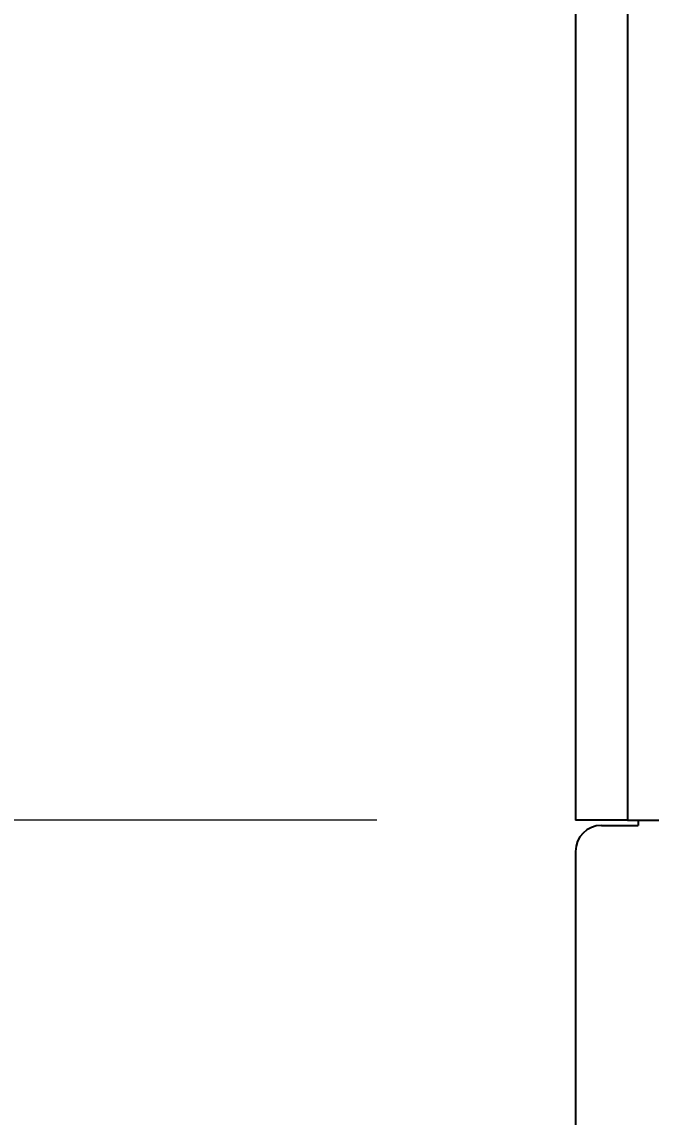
# Model space of a CAD drawing. Header units: millimetres. Extents: x 2 to 418, y 2 to 295.
# Drawn here: x 246.22 to 250.25, y 79.36 to 86.37 of the extents above; entities that cross this region are included whole.
import ezdxf

# ---------------------------------------------------------------- set-up
doc = ezdxf.new("R2010")
doc.units = ezdxf.units.MM
doc.styles.add('SLDTEXTSTYLE0', font='TXT', dxfattribs={"width": 0.75})
doc.dimstyles.new('SLDDIMSTYLE1', dxfattribs={"dimtxt": 3.175, "dimasz": 3.302, "dimexe": 0, "dimexo": 0.0625, "dimgap": 0.79375, "dimtad": 0, "dimtih": 1, "dimtoh": 1, "dimlfac": 15, "dimrnd": 1e-09, "dimzin": 4, "dimdsep": 46, "dimtxsty": 'SLDTEXTSTYLE0', "dimsah": 1, "dimcen": 0.09, "dimadec": 0, "dimazin": 1, "dimtfac": 1, "dimtofl": 0, "dimtmove": 0, "dimatfit": 3, "dimfxl": 0, "dimfrac": 2, "dimtolj": 1, "dimtzin": 12, "dimarcsym": 0})

# ---------------------------------------------------------------- blocks, each defined once
blk = doc.blocks.new('_D_20')
at = {"color": 7, "linetype": 'Continuous', "lineweight": 0}
for p, q in [((248.4938, 273.924), (215.6555, 273.924)), ((218.8305, 273.924), (218.8305, 161.5876)), ((218.8305, 81.2573), (218.8305, 156.5473)), ((248.4938, 81.2573), (215.6555, 81.2573))]:
    blk.add_line(p, q, dxfattribs=at)
at = {"color": 7, "linetype": 'Continuous', "lineweight": 18}
for points in [[(218.8305, 273.924), (218.3225, 270.622), (219.3385, 270.622)], [(218.8305, 81.2573), (219.3385, 84.5593), (218.3225, 84.5593)]]:
    blk.add_solid(points, dxfattribs=at)
at = {"color": 7, "linetype": 'Continuous', "lineweight": 18, "insert": (211.2061, 160.6401), "char_height": 3.175, "attachment_point": 1, "style": 'SLDTEXTSTYLE0'}
blk.add_mtext('2890.00', dxfattribs=at)

msp = doc.modelspace()

# ---------------------------------------------------------------- linework, layer by layer
at = {"color": 7, "linetype": 'Continuous', "lineweight": 25}
for p, q in [((249.76384, 100.92398), (249.76384, 81.25731)), ((250.09718, 81.25731), (249.76384, 81.25731)), ((250.09718, 81.25731), (251.83051, 81.25731)), ((250.16384, 81.25731), (250.16384, 81.22398)), ((249.93051, 81.22398), (250.16384, 81.22398)), ((249.76384, 81.05731), (249.76384, 74.92398))]:
    msp.add_line(p, q, dxfattribs=at)
at = {"color": 8, "linetype": 'Continuous', "lineweight": 25}
msp.add_line((250.09718, 100.34663), (250.09718, 81.25731), dxfattribs=at)
at = {"color": 7, "linetype": 'Continuous', "lineweight": 25}
msp.add_arc((249.93051, 81.05731), 0.16667, 90, 180, dxfattribs=at)

# ---------------------------------------------------------------- dimensions: what is measured, and where the dimension line sits
at = {"color": 7, "linetype": 'Continuous', "lineweight": 18}
dim = msp.add_linear_dim(base=(218.83051, 81.25731), p1=(249.76384, 273.92398), p2=(249.76384, 81.25731), angle=90, dimstyle='SLDDIMSTYLE1', dxfattribs=at)
dim.commit()
dim.dimension.update_dxf_attribs({"geometry": '_D_20', "text_midpoint": (218.83051, 159.06749), "dimtype": 160})

doc.saveas('drawing.dxf')
